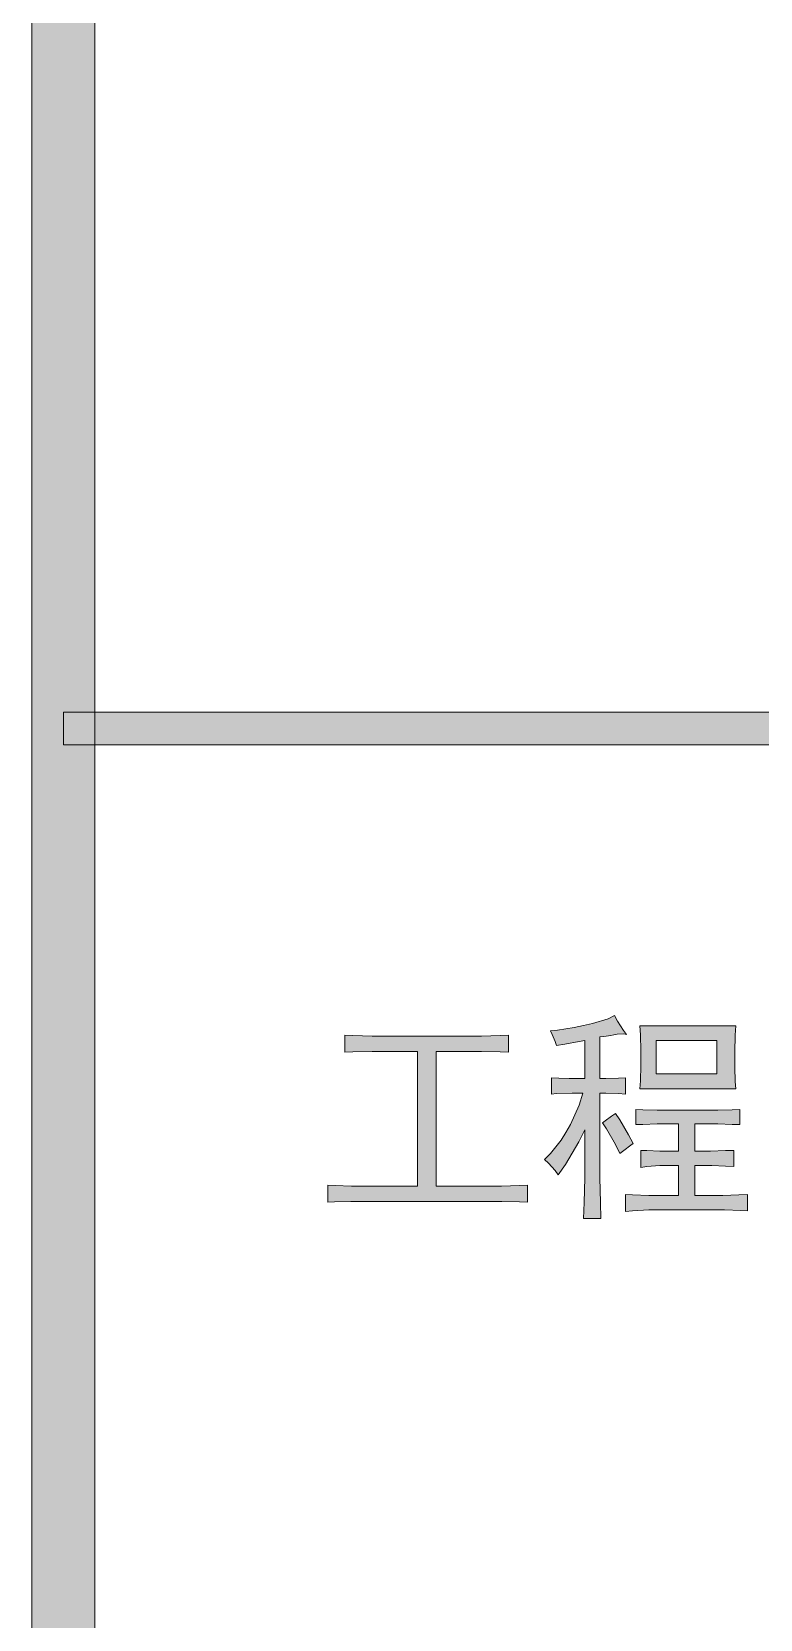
# Model space of a CAD drawing. Header units: millimetres. Extents: x 803 to 707111, y 130 to 2706464.
# Drawn here: x 699856 to 701010, y 2694513 to 2697030 of the extents above; entities that cross this region are included whole.
import ezdxf

# ---------------------------------------------------------------- set-up
doc = ezdxf.new("R2010")
doc.units = ezdxf.units.MM

msp = doc.modelspace()

# ---------------------------------------------------------------- hatches: boundary and pattern name
h = msp.add_hatch(color=0)
h.dxf.hatch_style = 2
h.paths.add_polyline_path([(699956.1, 2636390), (699856.1, 2636390), (699856.1, 2705263.6), (699956.1, 2705263.6)])
h = msp.add_hatch(color=0)
h.dxf.hatch_style = 2
h.paths.add_polyline_path([(705910.7, 2695951.2), (705910.7, 2695899.2), (699906.3, 2695899.2), (699906.3, 2695951.2)])
h = msp.add_hatch(color=0)
h.dxf.hatch_style = 2
h.paths.add_polyline_path([(700677.8, 2695445.8), (700689, 2695447.1), (700715.2, 2695451.4), (700729.8, 2695454.4), (700744.4, 2695457.4), (700768.9, 2695465.2), (700779.2, 2695470.3), (700783.9, 2695461.3), (700793.3, 2695446.3), (700798.1, 2695440.3), (700793.3, 2695441.1), (700783.5, 2695440.7), (700778.3, 2695439.8), (700773.2, 2695438.5), (700762, 2695436.8), (700756, 2695436.4), (700756, 2695370.3), (700765.4, 2695370.3), (700785.6, 2695370.7), (700796.8, 2695371.6), (700796.8, 2695345.8), (700785.6, 2695346.7), (700765.4, 2695347.1), (700756, 2695347.1), (700756, 2695228.2), (700756, 2695213.1), (700756.8, 2695173.6), (700757.3, 2695148.3), (700730.2, 2695148.3), (700731.1, 2695173.6), (700731.9, 2695212.7), (700731.9, 2695226.9), (700731.9, 2695289.1), (700722.5, 2695270.2), (700701.5, 2695234.2), (700689.9, 2695217.4), (700685.1, 2695224.3), (700674.4, 2695236.3), (700668.4, 2695241.9), (700677.8, 2695251.3), (700694.6, 2695272.8), (700701.9, 2695284.8), (700709.6, 2695297.3), (700722.9, 2695328.2), (700728.9, 2695347.1), (700712.2, 2695347.1), (700687.3, 2695346.7), (700679.1, 2695345.8), (700679.1, 2695371.6), (700690.7, 2695370.7), (700707.5, 2695370.3), (700713, 2695370.3), (700731.9, 2695370.3), (700731.9, 2695430.8), (700722.9, 2695429.1), (700700.6, 2695424.8), (700687.3, 2695422.7), (700685.1, 2695429.1), (700680.4, 2695440.3)])
h = msp.add_hatch(color=0)
h.dxf.hatch_style = 2
h.paths.add_polyline_path([(700552, 2695437.7), (700568.4, 2695437.7), (700598, 2695438.5), (700611.3, 2695439), (700611.3, 2695411.9), (700598, 2695412.8), (700568.4, 2695413.2), (700552, 2695413.2), (700496.7, 2695413.2), (700496.7, 2695199.8), (700584.7, 2695199.8), (700600.1, 2695199.8), (700628.5, 2695200.7), (700641.3, 2695201.1), (700641.3, 2695174.1), (700628.5, 2695174.9), (700600.6, 2695175.3), (700586, 2695175.3), (700376.4, 2695175.3), (700361.4, 2695175.3), (700335.7, 2695174.9), (700324.9, 2695174.1), (700324.9, 2695201.1), (700336.5, 2695200.7), (700362.7, 2695199.8), (700377.7, 2695199.8), (700467, 2695199.8), (700467, 2695413.2), (700412.9, 2695413.2), (700395.3, 2695413.2), (700364.8, 2695412.8), (700352, 2695411.9), (700352, 2695439), (700364.8, 2695438.5), (700395.3, 2695437.7), (700412.9, 2695437.7)])
h = msp.add_hatch(color=0)
h.paths.add_polyline_path([(700971.1, 2695454), (700970.2, 2695439), (700969.8, 2695411.9), (700969.8, 2695399.9), (700969.8, 2695388.3), (700970.2, 2695365.5), (700971.1, 2695354), (700819.5, 2695354), (700820.4, 2695366.8), (700820.8, 2695390.9), (700820.8, 2695402.5), (700820.8, 2695414.1), (700820.4, 2695439.8), (700819.5, 2695454)])
h.paths.add_polyline_path([(700941, 2695378), (700941, 2695430.8), (700845.3, 2695430.8), (700845.3, 2695378)])
h = msp.add_hatch(color=0)
h.dxf.hatch_style = 2
h.paths.add_polyline_path([(700780.5, 2695314.9), (700787.3, 2695304.6), (700801.5, 2695281), (700808.8, 2695267.2), (700804.9, 2695264.7), (700793.8, 2695256.5), (700787.3, 2695251.3), (700780.5, 2695265.9), (700766.7, 2695290.4), (700760.3, 2695299.9), (700764.1, 2695303.3), (700774.4, 2695310.6)])
h = msp.add_hatch(color=0)
h.dxf.hatch_style = 2
h.paths.add_polyline_path([(700931.6, 2695320), (700942.7, 2695320), (700965.5, 2695320.9), (700977.5, 2695321.3), (700977.5, 2695297.3), (700965.5, 2695297.7), (700942.7, 2695298.6), (700931.6, 2695298.6), (700906.3, 2695298.6), (700906.3, 2695255.2), (700920.8, 2695255.2), (700931.2, 2695255.2), (700954.8, 2695256.1), (700968.1, 2695256.5), (700968.1, 2695230.7), (700954.8, 2695231.6), (700933.3, 2695232.5), (700925.1, 2695232.5), (700906.3, 2695232.5), (700906.3, 2695184.8), (700938.5, 2695184.8), (700950.5, 2695184.8), (700976.2, 2695185.7), (700990, 2695186.5), (700990, 2695160.8), (700979.2, 2695161.2), (700953.5, 2695162), (700938.5, 2695162), (700847.9, 2695162), (700833.3, 2695162), (700807.5, 2695160.8), (700796.8, 2695159.5), (700796.8, 2695186.5), (700807.5, 2695185.7), (700833.3, 2695184.8), (700847.9, 2695184.8), (700880.5, 2695184.8), (700880.5, 2695232.5), (700861.6, 2695232.5), (700850.9, 2695232.5), (700830.3, 2695230.7), (700820.8, 2695229.4), (700820.8, 2695256.5), (700830.3, 2695256.1), (700850.9, 2695255.2), (700861.6, 2695255.2), (700880.5, 2695255.2), (700880.5, 2695298.6), (700858.6, 2695298.6), (700846.6, 2695298.6), (700823.8, 2695297.7), (700812.7, 2695297.3), (700812.7, 2695321.3), (700823.8, 2695320.9), (700846.6, 2695320), (700858.6, 2695320)])

# ---------------------------------------------------------------- linework, layer by layer
at = {"color": 0, "lineweight": 0}
for points in [[(699956.1, 2636390), (699856.1, 2636390), (699856.1, 2705263.6), (699956.1, 2705263.6)], [(705910.7, 2695951.2), (705910.7, 2695899.2), (699906.3, 2695899.2), (699906.3, 2695951.2)], [(700677.8, 2695445.8), (700689, 2695447.1), (700715.2, 2695451.4), (700729.8, 2695454.4), (700744.4, 2695457.4), (700768.9, 2695465.2), (700779.2, 2695470.3), (700783.9, 2695461.3), (700793.3, 2695446.3), (700798.1, 2695440.3), (700793.3, 2695441.1), (700783.5, 2695440.7), (700778.3, 2695439.8), (700773.2, 2695438.5), (700762, 2695436.8), (700756, 2695436.4), (700756, 2695370.3), (700765.4, 2695370.3), (700785.6, 2695370.7), (700796.8, 2695371.6), (700796.8, 2695345.8), (700785.6, 2695346.7), (700765.4, 2695347.1), (700756, 2695347.1), (700756, 2695228.2), (700756, 2695213.1), (700756.8, 2695173.6), (700757.3, 2695148.3), (700730.2, 2695148.3), (700731.1, 2695173.6), (700731.9, 2695212.7), (700731.9, 2695226.9), (700731.9, 2695289.1), (700722.5, 2695270.2), (700701.5, 2695234.2), (700689.9, 2695217.4), (700685.1, 2695224.3), (700674.4, 2695236.3), (700668.4, 2695241.9), (700677.8, 2695251.3), (700694.6, 2695272.8), (700701.9, 2695284.8), (700709.6, 2695297.3), (700722.9, 2695328.2), (700728.9, 2695347.1), (700712.2, 2695347.1), (700687.3, 2695346.7), (700679.1, 2695345.8), (700679.1, 2695371.6), (700690.7, 2695370.7), (700707.5, 2695370.3), (700713, 2695370.3), (700731.9, 2695370.3), (700731.9, 2695430.8), (700722.9, 2695429.1), (700700.6, 2695424.8), (700687.3, 2695422.7), (700685.1, 2695429.1), (700680.4, 2695440.3)], [(700552, 2695437.7), (700568.4, 2695437.7), (700598, 2695438.5), (700611.3, 2695439), (700611.3, 2695411.9), (700598, 2695412.8), (700568.4, 2695413.2), (700552, 2695413.2), (700496.7, 2695413.2), (700496.7, 2695199.8), (700584.7, 2695199.8), (700600.1, 2695199.8), (700628.5, 2695200.7), (700641.3, 2695201.1), (700641.3, 2695174.1), (700628.5, 2695174.9), (700600.6, 2695175.3), (700586, 2695175.3), (700376.4, 2695175.3), (700361.4, 2695175.3), (700335.7, 2695174.9), (700324.9, 2695174.1), (700324.9, 2695201.1), (700336.5, 2695200.7), (700362.7, 2695199.8), (700377.7, 2695199.8), (700467, 2695199.8), (700467, 2695413.2), (700412.9, 2695413.2), (700395.3, 2695413.2), (700364.8, 2695412.8), (700352, 2695411.9), (700352, 2695439), (700364.8, 2695438.5), (700395.3, 2695437.7), (700412.9, 2695437.7)], [(700971.1, 2695454), (700970.2, 2695439), (700969.8, 2695411.9), (700969.8, 2695399.9), (700969.8, 2695388.3), (700970.2, 2695365.5), (700971.1, 2695354), (700819.5, 2695354), (700820.4, 2695366.8), (700820.8, 2695390.9), (700820.8, 2695402.5), (700820.8, 2695414.1), (700820.4, 2695439.8), (700819.5, 2695454)], [(700941, 2695378), (700941, 2695430.8), (700845.3, 2695430.8), (700845.3, 2695378)], [(700780.5, 2695314.9), (700787.3, 2695304.6), (700801.5, 2695281), (700808.8, 2695267.2), (700804.9, 2695264.7), (700793.8, 2695256.5), (700787.3, 2695251.3), (700780.5, 2695265.9), (700766.7, 2695290.4), (700760.3, 2695299.9), (700764.1, 2695303.3), (700774.4, 2695310.6)], [(700931.6, 2695320), (700942.7, 2695320), (700965.5, 2695320.9), (700977.5, 2695321.3), (700977.5, 2695297.3), (700965.5, 2695297.7), (700942.7, 2695298.6), (700931.6, 2695298.6), (700906.3, 2695298.6), (700906.3, 2695255.2), (700920.8, 2695255.2), (700931.2, 2695255.2), (700954.8, 2695256.1), (700968.1, 2695256.5), (700968.1, 2695230.7), (700954.8, 2695231.6), (700933.3, 2695232.5), (700925.1, 2695232.5), (700906.3, 2695232.5), (700906.3, 2695184.8), (700938.5, 2695184.8), (700950.5, 2695184.8), (700976.2, 2695185.7), (700990, 2695186.5), (700990, 2695160.8), (700979.2, 2695161.2), (700953.5, 2695162), (700938.5, 2695162), (700847.9, 2695162), (700833.3, 2695162), (700807.5, 2695160.8), (700796.8, 2695159.5), (700796.8, 2695186.5), (700807.5, 2695185.7), (700833.3, 2695184.8), (700847.9, 2695184.8), (700880.5, 2695184.8), (700880.5, 2695232.5), (700861.6, 2695232.5), (700850.9, 2695232.5), (700830.3, 2695230.7), (700820.8, 2695229.4), (700820.8, 2695256.5), (700830.3, 2695256.1), (700850.9, 2695255.2), (700861.6, 2695255.2), (700880.5, 2695255.2), (700880.5, 2695298.6), (700858.6, 2695298.6), (700846.6, 2695298.6), (700823.8, 2695297.7), (700812.7, 2695297.3), (700812.7, 2695321.3), (700823.8, 2695320.9), (700846.6, 2695320), (700858.6, 2695320)]]:
    msp.add_lwpolyline(points, close=True, dxfattribs=at)

doc.saveas('drawing.dxf')
